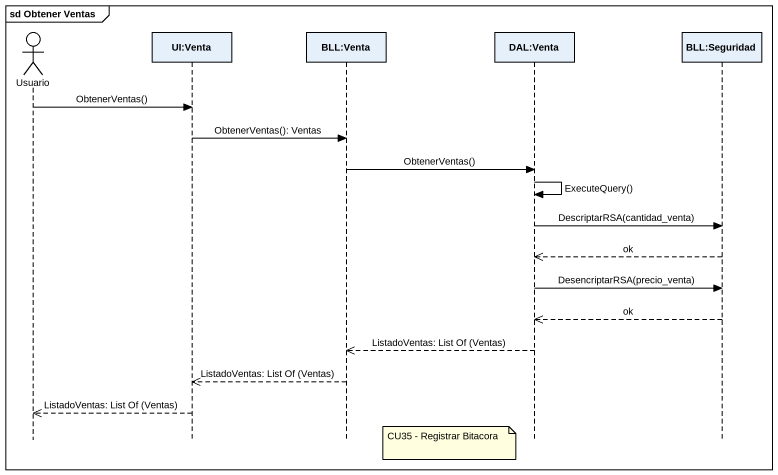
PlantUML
@startuml
mainframe sd Obtener Ventas
hide footbox
actor Usuario
participant "UI:Venta" as UI_Venta
participant "BLL:Venta" as BLL_Venta
participant "DAL:Venta" as DAL_Venta
participant "BLL:Seguridad" as BLL_Seguridad

Usuario -> UI_Venta : ObtenerVentas()
UI_Venta -> BLL_Venta : ObtenerVentas(): Ventas
BLL_Venta -> DAL_Venta : ObtenerVentas()
DAL_Venta -> DAL_Venta : ExecuteQuery()
DAL_Venta -> BLL_Seguridad : DescriptarRSA(cantidad_venta)
BLL_Seguridad -->> DAL_Venta : ok
DAL_Venta -> BLL_Seguridad : DesencriptarRSA(precio_venta)
BLL_Seguridad -->> DAL_Venta : ok
DAL_Venta -->> BLL_Venta : ListadoVentas: List Of (Ventas)
BLL_Venta -->> UI_Venta : ListadoVentas: List Of (Ventas)
UI_Venta -->> Usuario : ListadoVentas: List Of (Ventas)
note left of DAL_Venta : CU35 - Registrar Bitacora
@enduml
